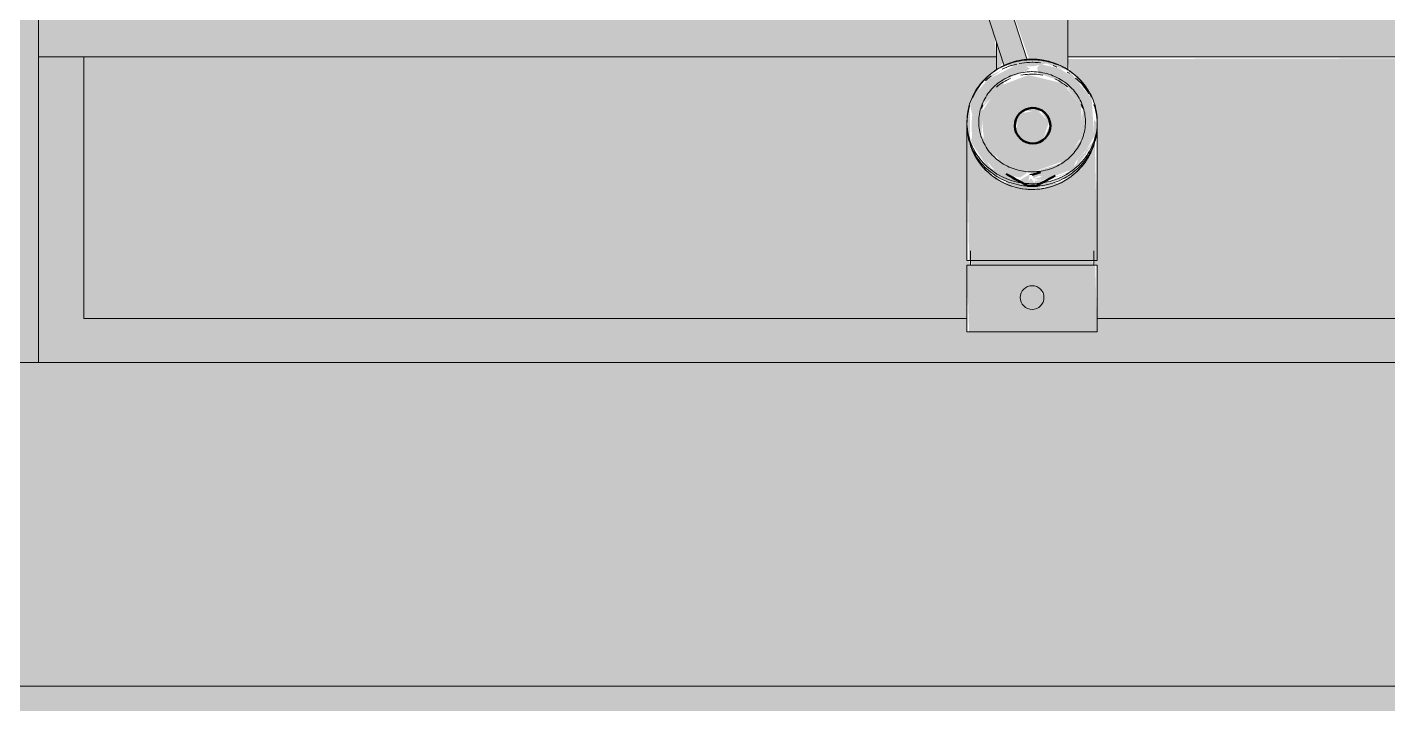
# Model space of a CAD drawing. Header units: inches. Extents: x -4218 to -1814, y 9706 to 12426.
# Drawn here: x -2988.51 to -2965.92, y 11516.82 to 11528.06 of the extents above; entities that cross this region are included whole.
import ezdxf

# ---------------------------------------------------------------- set-up
doc = ezdxf.new("R2010")
doc.units = ezdxf.units.IN
doc.header["$MEASUREMENT"] = 0
for name, color, linetype, lineweight in [('0-1', 7, 'Continuous', 5), ('0-2', 50, 'Continuous', 13), ('A-AREA-PATT-2', 51, 'Continuous', 9), ('A-GENM-1', 11, 'Continuous', 9), ('A-GENM-2', 250, 'Continuous', 9), ('A-GENM-3', 10, 'Continuous', 50), ('A-WALL-1', 8, 'Continuous', 5), ('A-WALL-4', 50, 'Continuous', 13), ('P-SANR-FIXT-2', 250, 'Continuous', 9), ('P-SANR-FIXT-3', 55, 'Continuous', 9), ('Q-CASE-1', 9, 'Continuous', 9), ('Q-CASE-3', 250, 'Continuous', 9)]:
    doc.layers.add(name, color=color, linetype=linetype, lineweight=lineweight)

# ---------------------------------------------------------------- blocks, each defined once
blk = doc.blocks.new('Vanity Cabinet-Double Door - 33_-V179-FLOOR PLAN - 3RD FLOOR')
at = {"layer": 'Q-CASE-1'}
for points in [[(-15.746, 0.016), (-15.012, 0.75), (-15.012, 5.092), (-15.762, 5.092), (-15.762, 0.016)], [(14.869, 0.016), (17.222, 0.016), (16.488, 0.75), (1.82, 0.75), (1.783, 0.529), (-0.345, 0.529), (-0.345, 0.75), (-15.012, 0.75), (-15.746, 0.016), (6.427, 0.016)]]:
    blk.add_hatch(color=256, dxfattribs=at).paths.add_polyline_path(points, flags=0)
h = blk.add_hatch(color=256, dxfattribs=at)
h.paths.add_polyline_path([(15.238, 0.75), (16.488, 0.75), (16.488, 5.092), (1.328, 5.057), (1.364, 4.853), (1.421, 4.803), (1.603, 4.609), (1.767, 4.332), (1.793, 4.18), (1.82, 3.783), (1.783, 1.71), (1.761, 1.71), (1.783, 1.632), (1.82, 1.632), (1.82, 0.75), (14.869, 0.75)], flags=0)
h.paths.add_polyline_path([(-13.762, 0.75), (-0.345, 0.75), (-0.308, 1.632), (-0.286, 1.632), (-0.316, 1.71), (-0.345, 1.71), (-0.308, 4.254), (-0.109, 4.634), (0.101, 4.85), (0.147, 4.906), (0.147, 5.092), (-15.012, 5.092), (-15.012, 0.75)], flags=0)
at = {"layer": 'Q-CASE-3'}
for p, q in [((-15.762, 5.092), (-15.762, 0.016)), ((-15.762, 5.092), (-15.762, 0.016)), ((-15.012, 5.092), (-15.012, 0.75)), ((-15.012, 0.75), (-0.345, 0.75)), ((1.82, 0.75), (16.488, 0.75))]:
    blk.add_line(p, q, dxfattribs=at)
blk = doc.blocks.new('kitchen_faucet_14143 - kitchen_faucet_14143-V181-FLOOR PLAN - 3RD FLOOR')
at = {"layer": 'A-GENM-1'}
h = blk.add_hatch(color=256, dxfattribs=at)
h.paths.add_polyline_path([(0.796, 0), (0.605, 0.544), (0.186, 0.842), (-0.3, 0.811), (-0.682, 0.506), (-0.818, -0.063), (-0.629, -0.558), (-0.194, -0.842), (0.274, -0.799), (0.645, -0.506), (0.781, -0.049)], flags=0)
h.paths.add_polyline_path([(0.837, 0), (0.796, 0), (0.829, -0.04)], flags=0)
h.paths.add_polyline_path([(0.886, 0), (0.858, 0.008), (0.885, -0.001)], flags=0)
h.paths.add_polyline_path([(1.083, 0), (0.987, 0.423), (0.963, 0.368), (0.984, 0.057), (0.896, -0.023), (1.009, -0.091), (0.984, -0.131), (1.003, -0.212), (0.942, -0.432), (0.986, -0.425), (1.046, -0.28)], flags=0)
h.paths.add_polyline_path([(0.851, 0.655), (0.638, 0.864), (0.408, 0.993), (0.536, 0.894), (0.818, 0.678)], flags=0)
h.paths.add_polyline_path([(0.851, -0.655), (0.496, -0.956), (0.644, -0.859), (0.83, -0.682)], flags=0)
h.paths.add_polyline_path([(0.322, -1.029), (-0.116, -1.03), (-0.28, -1.046), (0, -1.083), (0.319, -1.03)], flags=0)
h.paths.add_polyline_path([(0.319, 1.03), (0.28, 1.046), (0, 1.083), (-0.079, 1.03), (0.3, 1.03)], flags=0)
h.paths.add_polyline_path([(0.292, -0.117), (0.036, -0.28), (-0.222, -0.115), (-0.216, 0.152), (0.015, 0.294), (0.266, 0.177), (0.29, -0.094)], flags=0)
h.paths.add_polyline_path([(-0.431, -0.984), (-0.725, -0.754), (-0.481, -0.963), (-0.461, -0.971)], flags=0)
h.paths.add_polyline_path([(-0.447, 0.977), (-0.653, 0.852), (-0.456, 0.971)], flags=0)
h.paths.add_polyline_path([(-0.884, 0.611), (-0.997, 0.398), (-1.066, 0.127), (-1.064, -0.145), (-0.991, -0.413), (-0.963, -0.368), (-0.96, -0.094), (-0.965, 0.032), (-1.009, 0.234), (-0.9, 0.563)], flags=0)
h = blk.add_hatch(color=256, dxfattribs=at)
h.paths.add_polyline_path([(0.926, 0.184), (0.752, 0.663), (0.605, 0.736), (0.421, 0.907), (0.198, 1.03), (-0.426, 0.989), (-0.655, 0.802), (-0.812, 0.681), (-0.848, 0.637), (-0.828, 0.604), (-0.925, 0.465), (-1.001, 0.132), (-0.937, 0.084), (-0.894, 0.094), (-0.85, 0.094), (-0.695, 0.539), (-0.256, 0.842), (0.274, 0.799), (0.653, 0.465), (0.801, 0.002), (0.871, 0.162), (0.911, 0.029)], flags=0)
h.paths.add_polyline_path([(0.036, 0.985), (0.036, 0.985), (-0.041, 0.994)], flags=0)
h = blk.add_hatch(color=256, dxfattribs=at)
h.paths.add_polyline_path([(0.947, 0.19), (0.785, 0.687), (0.501, 0.883), (0.278, 1.042), (0.299, 1.003), (0.453, 0.887), (0.578, 0.764), (0.653, 0.739), (0.798, 0.599), (0.938, 0.204)], flags=0)
h.paths.add_polyline_path([(-0.259, 0.842), (-0.326, 0.823), (-0.73, 0.484), (-0.678, 0.521), (-0.271, 0.833)], flags=0)
h.paths.add_polyline_path([(-0.894, 0.094), (-0.935, 0.094), (-0.894, 0.094)], flags=0)
for points in [[(2.264, 1.046), (2.261, 1.083), (0.289, 1.042), (0.66, 0.847), (0.878, 0.63), (0.998, 0.395), (1.065, 0.132), (1.063, -0.149), (0.985, -0.428), (0.851, -0.655), (0.638, -0.864), (0.404, -0.994), (0.28, -1.046), (0, -1.083), (2.264, -1.046), (2.264, 0.938)], [(0.536, 0.862), (0.466, 0.938), (0.531, 0.866)], [(2.342, 1.024), (2.264, 0.989), (2.264, -1.024), (2.342, -0.989), (2.342, 0.989)], [(3.069, -0.051), (3.018, 0.139), (2.922, 0.189), (2.739, 0.139), (2.688, -0.051), (2.827, -0.19), (2.977, -0.17), (3.049, -0.098)], [(-0.97, -0.462), (-1.068, -0.112), (-1.111, -0.094), (-6.351, -1.824), (-6.257, -2.026), (-6.24, -2.174), (-1.02, -0.478)], [(0.884, -0.198), (0.803, -0.075), (0.761, -0.115), (0.554, -0.641), (0.531, -0.602), (0.181, -0.842), (-0.333, -0.817), (-0.738, -0.459), (-0.888, -0.094), (-0.925, -0.033), (-0.96, -0.094), (-0.983, -0.267), (-0.745, -0.732), (-0.504, -0.938), (-0.319, -1.03), (-0.157, -0.994), (0, -1.005), (0.309, -0.995), (0.521, -0.829), (0.547, -0.821), (0.805, -0.577), (0.883, -0.212)]]:
    blk.add_hatch(color=256, dxfattribs=at).paths.add_polyline_path(points, flags=0)
h = blk.add_hatch(color=256, dxfattribs=at)
h.paths.add_polyline_path([(3.445, 0.28), (3.445, 1.083), (2.342, 1.046), (2.342, -1.083), (3.445, -1.046), (3.445, 0)], flags=0)
h.paths.add_polyline_path([(3.069, -0.051), (2.977, -0.17), (2.801, -0.164), (2.688, -0.051), (2.78, 0.17), (2.963, 0.17), (3.026, 0.106), (3.055, 0)], flags=0)
h = blk.add_hatch(color=256, dxfattribs=at)
h.paths.add_polyline_path([(0.984, 0.221), (0.888, 0.6), (0.818, 0.678), (0.816, 0.626), (0.983, 0.217)], flags=0)
h.paths.add_polyline_path([(-0.76, 0.721), (-0.884, 0.611), (-0.848, 0.586), (-0.857, 0.637), (-0.848, 0.653), (-0.765, 0.717)], flags=0)
h = blk.add_hatch(color=256, dxfattribs=at)
h.paths.add_polyline_path([(-0.9, 0.591), (-3.998, 0.568), (-4.044, 0.591), (-6.299, 0.57), (-6.299, -0.591), (-4.172, -0.551), (-4.113, -0.57), (-3.868, -0.591), (-2.578, -0.57), (-1.076, -0.048), (-1.061, 0.162), (-0.983, 0.432), (-0.901, 0.589)], flags=0)
h.paths.add_polyline_path([(-0.9, -0.591), (-1.02, -0.478), (-1.366, -0.591), (-0.908, -0.591)], flags=0)
h.paths.add_polyline_path([(-3.88, -0.577), (-4.043, -0.57), (-3.975, -0.571)], flags=0)
h = blk.add_hatch(color=256, dxfattribs=at)
h.paths.add_polyline_path([(0.292, -0.117), (0.265, 0.177), (-0.033, 0.28), (-0.24, 0.086), (-0.178, -0.181), (0.073, -0.271), (0.27, -0.132)], flags=0)
h.paths.add_polyline_path([(-6.524, -2.152), (-6.672, -1.897), (-6.988, -1.933), (-7.111, -2.159), (-6.967, -2.408), (-6.653, -2.375), (-6.528, -2.159)], flags=0)
h = blk.add_hatch(color=256, dxfattribs=at)
h.paths.add_polyline_path([(0.837, 0), (0.902, 0.025), (0.838, 0.144), (0.825, 0.061)], flags=0)
h.paths.add_polyline_path([(1.021, -0.071), (0.829, -0.04), (0.933, -0.212), (0.994, -0.115)], flags=0)
h.paths.add_polyline_path([(1.021, 0.071), (0.926, 0.184), (0.938, 0.039)], flags=0)
h = blk.add_hatch(color=256, dxfattribs=at)
h.paths.add_polyline_path([(1.009, -0.198), (0.984, -0.131), (0.924, -0.284), (0.787, -0.686), (0.615, -0.821), (0.725, -0.746), (0.888, -0.6), (1.003, -0.212)], flags=0)
h.paths.add_polyline_path([(0.661, -0.752), (0.521, -0.866), (0.65, -0.764)], flags=0)
h.paths.add_polyline_path([(-0.745, -0.732), (-0.908, -0.483), (-0.814, -0.682), (-0.754, -0.725)], flags=0)
h = blk.add_hatch(color=256, dxfattribs=at)
h.paths.add_polyline_path([(0.947, -0.19), (0.869, -0.368), (0.728, -0.682), (0.216, -1.025), (0.319, -0.997), (0.422, -0.934), (0.795, -0.682), (0.943, -0.206)], flags=0)
h.paths.add_polyline_path([(-0.259, -0.842), (-0.699, -0.451), (-0.644, -0.578), (-0.274, -0.842)], flags=0)
at = {"layer": 'A-GENM-2'}
for p, q in [((2.264, 1.083), (0, 1.083)), ((2.342, 1.024), (2.101, 1.024)), ((2.264, 1.083), (2.264, -1.083)), ((3.445, 1.083), (2.342, 1.083)), ((2.342, -1.083), (2.342, 1.083)), ((3.445, 1.083), (3.445, -1.083)), ((-0.9, 0.591), (-6.299, 0.591)), ((-0.844, 0.619), (-0.867, 0.583)), ((-1.072, -0.081), (-6.367, -1.801)), ((0.832, 0), (0.832, -0.036)), ((-6.243, -2.175), (-0.97, -0.462)), ((-1.366, -0.591), (-0.9, -0.591)), ((0, -1.083), (2.264, -1.083)), ((2.101, -1.024), (2.342, -1.024)), ((2.342, -1.083), (3.445, -1.083))]:
    blk.add_line(p, q, dxfattribs=at)
at = {"layer": 'A-GENM-2', "flags": 128}
for points in [[(-0.451, 0.984), (-0.49, 0.966), (-0.528, 0.945), (-0.565, 0.923), (-0.602, 0.9), (-0.637, 0.875), (-0.672, 0.849), (-0.705, 0.822), (-0.737, 0.793), (-0.768, 0.763), (-0.798, 0.731), (-0.827, 0.699), (-0.854, 0.665), (-0.88, 0.63), (-0.905, 0.595), (-0.928, 0.558), (-0.949, 0.521), (-0.969, 0.482), (-0.988, 0.443), (-1.005, 0.403), (-1.02, 0.363), (-1.034, 0.322), (-1.046, 0.28), (-1.056, 0.238), (-1.065, 0.196), (-1.072, 0.153), (-1.077, 0.11), (-1.081, 0.067), (-1.082, 0.023), (-1.083, 0)], [(-0.041, 1.083), (-0.083, 1.082), (-0.124, 1.079), (-0.165, 1.075), (-0.206, 1.069), (-0.247, 1.061), (-0.287, 1.051), (-0.327, 1.04), (-0.367, 1.027), (-0.406, 1.013), (-0.444, 0.996), (-0.482, 0.979), (-0.519, 0.959), (-0.555, 0.938), (-0.59, 0.916), (-0.625, 0.892), (-0.658, 0.867), (-0.691, 0.84), (-0.722, 0.812), (-0.752, 0.783), (-0.781, 0.752), (-0.809, 0.721), (-0.836, 0.688), (-0.862, 0.654), (-0.886, 0.619), (-0.909, 0.583), (-0.93, 0.546), (-0.95, 0.508), (-0.969, 0.47), (-0.986, 0.431), (-1.001, 0.391), (-1.015, 0.35), (-1.028, 0.309), (-1.039, 0.267), (-1.048, 0.225), (-1.056, 0.183), (-1.062, 0.141), (-1.066, 0.098), (-1.069, 0.055), (-1.07, 0.012), (-1.07, 0)], [(-0.451, 0.984), (-0.49, 0.966), (-0.528, 0.945), (-0.565, 0.923), (-0.602, 0.9), (-0.637, 0.875), (-0.672, 0.849), (-0.705, 0.822), (-0.737, 0.793), (-0.768, 0.763), (-0.798, 0.731), (-0.827, 0.699), (-0.854, 0.665)], [(-0.451, 0.984), (-0.49, 0.966), (-0.528, 0.945), (-0.565, 0.923), (-0.602, 0.9), (-0.637, 0.875), (-0.672, 0.849), (-0.705, 0.822), (-0.737, 0.793), (-0.768, 0.763), (-0.798, 0.731), (-0.827, 0.699), (-0.854, 0.665)], [(-0.451, 0.984), (-0.49, 0.966), (-0.528, 0.945), (-0.565, 0.923), (-0.602, 0.9), (-0.637, 0.875), (-0.672, 0.849), (-0.705, 0.822), (-0.737, 0.793), (-0.768, 0.763), (-0.798, 0.731), (-0.827, 0.699), (-0.854, 0.665)], [(-0.451, 0.984), (-0.49, 0.966), (-0.528, 0.945), (-0.565, 0.923), (-0.602, 0.9), (-0.637, 0.875), (-0.672, 0.849), (-0.705, 0.822), (-0.737, 0.793), (-0.768, 0.763), (-0.798, 0.731), (-0.827, 0.699), (-0.854, 0.665)], [(-0.451, 0.984), (-0.49, 0.966), (-0.528, 0.945), (-0.565, 0.923), (-0.602, 0.9), (-0.637, 0.875), (-0.672, 0.849), (-0.705, 0.822), (-0.737, 0.793), (-0.768, 0.763), (-0.798, 0.731), (-0.827, 0.699), (-0.854, 0.665)], [(-0.509, 0.941), (-0.513, 0.938), (-0.549, 0.916), (-0.583, 0.892), (-0.617, 0.867), (-0.649, 0.84), (-0.681, 0.812), (-0.711, 0.783), (-0.74, 0.752), (-0.768, 0.721)], [(0.269, 1.049), (0.227, 1.059), (0.184, 1.067), (0.141, 1.073), (0.098, 1.078), (0.055, 1.081), (0.012, 1.083), (-0.032, 1.082), (-0.075, 1.08), (-0.118, 1.076), (-0.161, 1.071), (-0.204, 1.063), (-0.246, 1.054), (-0.288, 1.044), (-0.329, 1.031)], [(0.269, 1.049), (0.227, 1.059), (0.184, 1.067), (0.141, 1.073), (0.098, 1.078), (0.055, 1.081), (0.012, 1.083), (-0.032, 1.082), (-0.075, 1.08), (-0.118, 1.076), (-0.161, 1.071), (-0.204, 1.063), (-0.246, 1.054), (-0.288, 1.044), (-0.329, 1.031)], [(0.269, 1.049), (0.227, 1.059), (0.184, 1.067), (0.141, 1.073), (0.098, 1.078), (0.055, 1.081), (0.012, 1.083), (-0.032, 1.082), (-0.075, 1.08), (-0.118, 1.076), (-0.161, 1.071), (-0.204, 1.063), (-0.246, 1.054), (-0.288, 1.044), (-0.329, 1.031)], [(0.269, 1.049), (0.227, 1.059), (0.184, 1.067), (0.141, 1.073), (0.098, 1.078), (0.055, 1.081), (0.012, 1.083), (-0.032, 1.082), (-0.075, 1.08), (-0.118, 1.076), (-0.161, 1.071), (-0.204, 1.063), (-0.246, 1.054), (-0.288, 1.044), (-0.329, 1.031)], [(0.269, 1.049), (0.227, 1.059), (0.184, 1.067), (0.141, 1.073), (0.098, 1.078), (0.055, 1.081), (0.012, 1.083), (-0.032, 1.082), (-0.075, 1.08), (-0.118, 1.076), (-0.161, 1.071), (-0.204, 1.063), (-0.246, 1.054), (-0.288, 1.044), (-0.329, 1.031)], [(0.269, 1.049), (0.227, 1.059), (0.184, 1.067), (0.141, 1.073), (0.098, 1.078), (0.055, 1.081), (0.012, 1.083), (-0.032, 1.082), (-0.075, 1.08), (-0.118, 1.076), (-0.161, 1.071), (-0.204, 1.063), (-0.246, 1.054), (-0.288, 1.044), (-0.329, 1.031)], [(0, 1.083), (-0.041, 1.082), (-0.083, 1.079), (-0.124, 1.075), (-0.165, 1.069), (-0.206, 1.061), (-0.246, 1.051), (-0.286, 1.04), (-0.325, 1.027)], [(0.988, 0), (0.987, 0.043), (0.984, 0.086), (0.98, 0.129), (0.975, 0.172), (0.967, 0.214), (0.958, 0.256), (0.948, 0.298), (0.936, 0.339), (0.922, 0.38), (0.907, 0.42), (0.891, 0.459), (0.872, 0.498), (0.853, 0.536), (0.832, 0.573), (0.809, 0.609), (0.786, 0.644), (0.76, 0.679), (0.734, 0.712), (0.706, 0.744), (0.678, 0.775), (0.647, 0.804), (0.616, 0.833), (0.584, 0.86), (0.551, 0.885), (0.517, 0.91), (0.482, 0.932), (0.446, 0.954), (0.409, 0.974), (0.371, 0.992), (0.333, 1.008), (0.294, 1.023), (0.255, 1.037), (0.215, 1.048), (0.175, 1.058), (0.134, 1.067), (0.094, 1.073), (0.052, 1.078), (0.011, 1.081), (-0.03, 1.083), (-0.041, 1.083)], [(1.029, 0), (1.028, 0.043), (1.026, 0.086), (1.022, 0.129), (1.016, 0.172), (1.009, 0.214), (1, 0.256), (0.989, 0.298), (0.977, 0.339), (0.964, 0.38), (0.949, 0.42), (0.932, 0.459), (0.914, 0.498), (0.894, 0.536), (0.873, 0.573), (0.851, 0.609), (0.827, 0.644), (0.802, 0.679), (0.775, 0.712), (0.748, 0.744), (0.719, 0.775), (0.689, 0.804), (0.658, 0.833), (0.626, 0.86), (0.592, 0.885), (0.558, 0.91), (0.523, 0.932), (0.487, 0.954), (0.45, 0.974), (0.413, 0.992), (0.375, 1.008), (0.336, 1.023), (0.297, 1.037), (0.257, 1.048), (0.216, 1.058), (0.176, 1.067), (0.135, 1.073), (0.094, 1.078), (0.053, 1.081), (0.011, 1.083), (0, 1.083)], [(1.083, 0), (1.082, 0.043), (1.079, 0.087), (1.075, 0.13), (1.069, 0.172), (1.061, 0.215), (1.052, 0.257), (1.041, 0.299), (1.028, 0.341), (1.013, 0.381), (0.997, 0.422), (0.98, 0.461), (0.96, 0.5), (0.94, 0.538), (0.917, 0.575), (0.894, 0.611), (0.868, 0.647), (0.842, 0.681), (0.814, 0.714), (0.785, 0.746), (0.754, 0.777), (0.723, 0.806), (0.69, 0.834), (0.656, 0.861), (0.621, 0.887), (0.585, 0.911), (0.548, 0.934), (0.51, 0.955), (0.472, 0.975), (0.432, 0.993), (0.392, 1.009), (0.352, 1.024), (0.31, 1.037)], [(0.868, 0.647), (0.842, 0.681), (0.814, 0.714), (0.785, 0.746), (0.754, 0.777), (0.723, 0.806), (0.69, 0.834), (0.656, 0.861), (0.621, 0.887), (0.585, 0.911), (0.548, 0.934), (0.51, 0.955), (0.472, 0.975), (0.432, 0.993), (0.392, 1.009)], [(0.868, 0.647), (0.842, 0.681), (0.814, 0.714), (0.785, 0.746), (0.754, 0.777), (0.723, 0.806), (0.69, 0.834), (0.656, 0.861), (0.621, 0.887), (0.585, 0.911), (0.548, 0.934), (0.51, 0.955), (0.472, 0.975), (0.432, 0.993), (0.392, 1.009)], [(0.868, 0.647), (0.842, 0.681), (0.814, 0.714), (0.785, 0.746), (0.754, 0.777), (0.723, 0.806), (0.69, 0.834), (0.656, 0.861), (0.621, 0.887), (0.585, 0.911), (0.548, 0.934), (0.51, 0.955), (0.472, 0.975), (0.432, 0.993), (0.392, 1.009)], [(0.868, 0.647), (0.842, 0.681), (0.814, 0.714), (0.785, 0.746), (0.754, 0.777), (0.723, 0.806), (0.69, 0.834), (0.656, 0.861), (0.621, 0.887), (0.585, 0.911), (0.548, 0.934), (0.51, 0.955), (0.472, 0.975), (0.432, 0.993), (0.392, 1.009)], [(0.868, 0.647), (0.842, 0.681), (0.814, 0.714), (0.785, 0.746), (0.754, 0.777), (0.723, 0.806), (0.69, 0.834), (0.656, 0.861), (0.621, 0.887), (0.585, 0.911), (0.548, 0.934), (0.51, 0.955), (0.472, 0.975), (0.432, 0.993), (0.392, 1.009)], [(-0.874, 0), (-0.873, 0.036), (-0.871, 0.071), (-0.868, 0.107), (-0.863, 0.142), (-0.857, 0.177), (-0.849, 0.212), (-0.841, 0.246), (-0.831, 0.28), (-0.82, 0.314), (-0.807, 0.347), (-0.793, 0.379), (-0.779, 0.411), (-0.762, 0.442), (-0.745, 0.473), (-0.727, 0.502), (-0.707, 0.531), (-0.687, 0.559), (-0.665, 0.586), (-0.643, 0.612), (-0.619, 0.637), (-0.595, 0.661), (-0.57, 0.685), (-0.543, 0.706), (-0.517, 0.727), (-0.489, 0.747), (-0.461, 0.765), (-0.432, 0.782), (-0.402, 0.798), (-0.372, 0.813), (-0.341, 0.826), (-0.31, 0.838), (-0.279, 0.849), (-0.247, 0.858), (-0.214, 0.866), (-0.182, 0.873), (-0.149, 0.878), (-0.116, 0.882), (-0.083, 0.885), (-0.05, 0.886), (-0.041, 0.886)], [(-0.33, 0.813), (-0.3, 0.826), (-0.269, 0.838)], [(-0.041, 0.886), (-0.008, 0.885), (0.025, 0.883), (0.058, 0.88), (0.09, 0.875), (0.123, 0.868), (0.155, 0.861), (0.187, 0.852), (0.219, 0.841), (0.25, 0.83), (0.281, 0.817), (0.311, 0.802), (0.341, 0.787), (0.37, 0.77), (0.399, 0.752), (0.426, 0.733), (0.453, 0.712), (0.48, 0.691), (0.505, 0.668), (0.53, 0.644), (0.554, 0.619), (0.577, 0.593), (0.598, 0.567), (0.619, 0.539), (0.639, 0.51), (0.658, 0.481), (0.675, 0.45), (0.692, 0.42), (0.707, 0.388), (0.721, 0.356), (0.734, 0.323), (0.745, 0.289), (0.755, 0.255), (0.764, 0.221), (0.772, 0.186), (0.779, 0.151), (0.784, 0.116), (0.787, 0.081), (0.79, 0.045), (0.791, 0.01), (0.791, 0)], [(-0.88, 0.63), (-0.905, 0.595), (-0.928, 0.558), (-0.949, 0.521), (-0.969, 0.482), (-0.988, 0.443), (-1.005, 0.403), (-1.02, 0.363), (-1.034, 0.322), (-1.046, 0.28), (-1.056, 0.238), (-1.065, 0.196), (-1.072, 0.153), (-1.077, 0.11), (-1.081, 0.067), (-1.082, 0.023), (-1.083, 0)], [(-0.88, 0.63), (-0.905, 0.595), (-0.928, 0.558), (-0.949, 0.521), (-0.969, 0.482), (-0.988, 0.443), (-1.005, 0.403), (-1.02, 0.363), (-1.034, 0.322), (-1.046, 0.28), (-1.056, 0.238), (-1.065, 0.196), (-1.072, 0.153), (-1.077, 0.11), (-1.081, 0.067), (-1.082, 0.023), (-1.083, 0)], [(-0.88, 0.63), (-0.905, 0.595), (-0.928, 0.558), (-0.949, 0.521), (-0.969, 0.482), (-0.988, 0.443), (-1.005, 0.403), (-1.02, 0.363), (-1.034, 0.322), (-1.046, 0.28), (-1.056, 0.238), (-1.065, 0.196), (-1.072, 0.153), (-1.077, 0.11), (-1.081, 0.067), (-1.082, 0.023), (-1.083, 0)], [(-0.88, 0.63), (-0.905, 0.595), (-0.928, 0.558), (-0.949, 0.521), (-0.969, 0.482), (-0.988, 0.443), (-1.005, 0.403), (-1.02, 0.363), (-1.034, 0.322), (-1.046, 0.28), (-1.056, 0.238), (-1.065, 0.196), (-1.072, 0.153), (-1.077, 0.11), (-1.081, 0.067), (-1.082, 0.023), (-1.083, 0)], [(-0.88, 0.63), (-0.905, 0.595), (-0.928, 0.558), (-0.949, 0.521), (-0.969, 0.482), (-0.988, 0.443), (-1.005, 0.403), (-1.02, 0.363), (-1.034, 0.322), (-1.046, 0.28), (-1.056, 0.238), (-1.065, 0.196), (-1.072, 0.153), (-1.077, 0.11), (-1.081, 0.067), (-1.082, 0.023), (-1.083, 0)], [(-0.752, 0.379), (-0.737, 0.411), (-0.721, 0.442), (-0.704, 0.473), (-0.685, 0.502), (-0.666, 0.531), (-0.645, 0.559), (-0.624, 0.586)], [(1.083, 0), (1.082, 0.043), (1.079, 0.087), (1.075, 0.13), (1.069, 0.172), (1.061, 0.215), (1.052, 0.257), (1.041, 0.299), (1.028, 0.341), (1.013, 0.381), (0.997, 0.422), (0.98, 0.461), (0.96, 0.5), (0.94, 0.538), (0.917, 0.575), (0.894, 0.611)], [(1.083, 0), (1.082, 0.043), (1.079, 0.087), (1.075, 0.13), (1.069, 0.172), (1.061, 0.215), (1.052, 0.257), (1.041, 0.299), (1.028, 0.341), (1.013, 0.381), (0.997, 0.422), (0.98, 0.461), (0.96, 0.5), (0.94, 0.538), (0.917, 0.575), (0.894, 0.611)], [(1.083, 0), (1.082, 0.043), (1.079, 0.087), (1.075, 0.13), (1.069, 0.172), (1.061, 0.215), (1.052, 0.257), (1.041, 0.299), (1.028, 0.341), (1.013, 0.381), (0.997, 0.422), (0.98, 0.461), (0.96, 0.5), (0.94, 0.538), (0.917, 0.575), (0.894, 0.611)], [(1.083, 0), (1.082, 0.043), (1.079, 0.087), (1.075, 0.13), (1.069, 0.172), (1.061, 0.215), (1.052, 0.257), (1.041, 0.299), (1.028, 0.341), (1.013, 0.381), (0.997, 0.422), (0.98, 0.461), (0.96, 0.5), (0.94, 0.538), (0.917, 0.575), (0.894, 0.611)], [(1.083, 0), (1.082, 0.043), (1.079, 0.087), (1.075, 0.13), (1.069, 0.172), (1.061, 0.215), (1.052, 0.257), (1.041, 0.299), (1.028, 0.341), (1.013, 0.381), (0.997, 0.422), (0.98, 0.461), (0.96, 0.5), (0.94, 0.538), (0.917, 0.575), (0.894, 0.611)], [(-0.951, 0.413), (-0.96, 0.391), (-0.974, 0.35)], [(-1.02, 0.141), (-1.025, 0.098), (-1.028, 0.055), (-1.029, 0.012), (-1.029, 0)], [(-0.832, 0), (-0.832, 0.036), (-0.83, 0.071), (-0.826, 0.107), (-0.821, 0.142), (-0.815, 0.177)], [(0.829, 0.081), (0.831, 0.045), (0.832, 0.01), (0.832, 0)], [(-1.083, 0), (-1.082, -0.043), (-1.079, -0.087), (-1.075, -0.13), (-1.069, -0.172), (-1.061, -0.215), (-1.052, -0.257), (-1.041, -0.299), (-1.028, -0.341), (-1.013, -0.381), (-0.997, -0.422), (-0.98, -0.461), (-0.96, -0.5), (-0.94, -0.538), (-0.917, -0.575), (-0.894, -0.611), (-0.872, -0.642)], [(-1.083, 0), (-1.082, -0.043), (-1.079, -0.087), (-1.075, -0.13), (-1.069, -0.172), (-1.061, -0.215), (-1.052, -0.257), (-1.041, -0.299), (-1.028, -0.341), (-1.013, -0.381), (-0.997, -0.422), (-0.98, -0.461), (-0.96, -0.5), (-0.94, -0.538), (-0.917, -0.575), (-0.894, -0.611)], [(-1.083, 0), (-1.082, -0.043), (-1.079, -0.087), (-1.075, -0.13), (-1.069, -0.172), (-1.061, -0.215), (-1.052, -0.257), (-1.041, -0.299), (-1.028, -0.341), (-1.013, -0.381), (-0.997, -0.422), (-0.98, -0.461), (-0.96, -0.5), (-0.94, -0.538), (-0.917, -0.575), (-0.894, -0.611)], [(-1.083, 0), (-1.082, -0.043), (-1.079, -0.087), (-1.075, -0.13), (-1.069, -0.172), (-1.061, -0.215), (-1.052, -0.257), (-1.041, -0.299), (-1.028, -0.341), (-1.013, -0.381), (-0.997, -0.422), (-0.98, -0.461), (-0.96, -0.5), (-0.94, -0.538), (-0.917, -0.575), (-0.894, -0.611)], [(-1.083, 0), (-1.082, -0.043), (-1.079, -0.087), (-1.075, -0.13), (-1.069, -0.172), (-1.061, -0.215), (-1.052, -0.257), (-1.041, -0.299), (-1.028, -0.341), (-1.013, -0.381), (-0.997, -0.422), (-0.98, -0.461), (-0.96, -0.5), (-0.94, -0.538), (-0.917, -0.575), (-0.894, -0.611)], [(-1.083, 0), (-1.082, -0.043), (-1.079, -0.087), (-1.075, -0.13), (-1.069, -0.172), (-1.061, -0.215), (-1.052, -0.257), (-1.041, -0.299), (-1.028, -0.341), (-1.013, -0.381), (-0.997, -0.422), (-0.98, -0.461), (-0.96, -0.5), (-0.94, -0.538), (-0.917, -0.575), (-0.894, -0.611)], [(-1.07, 0), (-1.07, -0.043), (-1.067, -0.086), (-1.063, -0.129), (-1.057, -0.172), (-1.05, -0.214), (-1.041, -0.256), (-1.031, -0.298), (-1.019, -0.339), (-1.005, -0.38), (-0.99, -0.42), (-0.973, -0.459), (-0.955, -0.498), (-0.936, -0.536), (-0.915, -0.573), (-0.892, -0.609), (-0.868, -0.644), (-0.843, -0.679), (-0.817, -0.712), (-0.789, -0.744), (-0.76, -0.775), (-0.73, -0.804), (-0.699, -0.833), (-0.667, -0.86), (-0.634, -0.885), (-0.599, -0.91), (-0.564, -0.932), (-0.528, -0.954), (-0.492, -0.974), (-0.454, -0.992), (-0.416, -1.008), (-0.377, -1.023), (-0.338, -1.037), (-0.298, -1.048), (-0.258, -1.058), (-0.217, -1.067), (-0.176, -1.073), (-0.135, -1.078), (-0.094, -1.081), (-0.053, -1.083), (-0.041, -1.083)], [(-1.029, 0), (-1.028, -0.043), (-1.026, -0.086), (-1.022, -0.129), (-1.016, -0.172), (-1.009, -0.214)], [(-0.041, -0.886), (-0.074, -0.885), (-0.107, -0.883), (-0.14, -0.88), (-0.173, -0.875), (-0.206, -0.868), (-0.238, -0.861), (-0.27, -0.852), (-0.302, -0.841), (-0.333, -0.83), (-0.364, -0.817), (-0.394, -0.802), (-0.424, -0.787), (-0.453, -0.77), (-0.481, -0.752), (-0.509, -0.733), (-0.536, -0.712), (-0.563, -0.691), (-0.588, -0.668), (-0.613, -0.644), (-0.636, -0.619), (-0.659, -0.593), (-0.681, -0.567), (-0.702, -0.539), (-0.722, -0.51), (-0.74, -0.481), (-0.758, -0.45), (-0.774, -0.42), (-0.79, -0.388), (-0.804, -0.356), (-0.816, -0.323), (-0.828, -0.289), (-0.838, -0.255), (-0.847, -0.221), (-0.855, -0.186), (-0.861, -0.151), (-0.866, -0.116), (-0.87, -0.081), (-0.872, -0.045), (-0.874, -0.01), (-0.874, 0)], [(-0.814, -0.186), (-0.82, -0.151), (-0.825, -0.116), (-0.829, -0.081), (-0.831, -0.045), (-0.832, -0.01), (-0.832, 0)], [(-0.041, -1.083), (0, -1.082), (0.041, -1.079), (0.082, -1.075), (0.123, -1.069), (0.164, -1.061), (0.204, -1.051), (0.244, -1.04), (0.284, -1.027), (0.323, -1.013), (0.361, -0.996), (0.399, -0.979), (0.436, -0.959), (0.472, -0.938), (0.507, -0.916), (0.542, -0.892), (0.575, -0.867), (0.608, -0.84), (0.639, -0.812), (0.67, -0.783), (0.699, -0.752), (0.727, -0.721), (0.753, -0.688), (0.779, -0.654), (0.803, -0.619), (0.826, -0.583), (0.847, -0.546), (0.867, -0.508), (0.886, -0.47), (0.903, -0.431), (0.918, -0.391), (0.932, -0.35), (0.945, -0.309), (0.956, -0.267), (0.965, -0.225), (0.973, -0.183), (0.979, -0.141), (0.983, -0.098), (0.986, -0.055), (0.988, -0.012), (0.988, 0)], [(0.791, 0), (0.79, -0.036), (0.788, -0.071), (0.785, -0.107), (0.78, -0.142), (0.774, -0.177), (0.767, -0.212), (0.758, -0.246), (0.748, -0.28), (0.737, -0.314), (0.724, -0.347), (0.711, -0.379), (0.696, -0.411), (0.68, -0.442), (0.662, -0.473), (0.644, -0.502), (0.625, -0.531), (0.604, -0.559), (0.583, -0.586), (0.56, -0.612), (0.536, -0.637), (0.512, -0.661), (0.487, -0.685), (0.461, -0.706), (0.434, -0.727), (0.406, -0.747), (0.378, -0.765), (0.349, -0.782), (0.319, -0.798), (0.289, -0.813), (0.258, -0.826), (0.227, -0.838), (0.196, -0.849), (0.164, -0.858), (0.132, -0.866), (0.099, -0.873), (0.066, -0.878), (0.034, -0.882), (0.001, -0.885), (-0.032, -0.886), (-0.041, -0.886)], [(0, -1.083), (0.041, -1.082), (0.083, -1.079), (0.124, -1.075), (0.165, -1.069), (0.206, -1.061), (0.246, -1.051), (0.286, -1.04), (0.325, -1.027), (0.364, -1.013), (0.403, -0.996), (0.44, -0.979), (0.477, -0.959), (0.513, -0.938), (0.549, -0.916), (0.583, -0.892), (0.617, -0.867), (0.649, -0.84), (0.681, -0.812), (0.711, -0.783), (0.74, -0.752), (0.768, -0.721), (0.795, -0.688), (0.82, -0.654), (0.844, -0.619), (0.867, -0.583), (0.889, -0.546), (0.909, -0.508), (0.927, -0.47), (0.944, -0.431), (0.96, -0.391), (0.974, -0.35), (0.986, -0.309), (0.997, -0.267), (1.006, -0.225), (1.014, -0.183), (1.02, -0.141), (1.025, -0.098), (1.028, -0.055), (1.029, -0.012), (1.029, 0)], [(0.329, -1.031), (0.37, -1.017), (0.411, -1.002), (0.451, -0.984), (0.49, -0.966), (0.528, -0.945), (0.565, -0.923), (0.602, -0.9), (0.637, -0.875), (0.672, -0.849), (0.705, -0.822), (0.737, -0.793), (0.768, -0.763), (0.798, -0.731), (0.827, -0.699), (0.854, -0.665), (0.88, -0.63), (0.905, -0.595), (0.928, -0.558), (0.949, -0.521), (0.969, -0.482), (0.988, -0.443), (1.005, -0.403), (1.02, -0.363), (1.034, -0.322), (1.046, -0.28), (1.056, -0.238), (1.065, -0.196), (1.072, -0.153), (1.077, -0.11), (1.081, -0.067), (1.082, -0.023), (1.083, 0)], [(0.88, -0.63), (0.905, -0.595), (0.928, -0.558), (0.949, -0.521), (0.969, -0.482), (0.988, -0.443), (1.005, -0.403), (1.02, -0.363), (1.034, -0.322), (1.046, -0.28), (1.056, -0.238), (1.065, -0.196), (1.072, -0.153), (1.077, -0.11), (1.081, -0.067), (1.082, -0.023), (1.083, 0)], [(0.88, -0.63), (0.905, -0.595), (0.928, -0.558), (0.949, -0.521), (0.969, -0.482), (0.988, -0.443), (1.005, -0.403), (1.02, -0.363), (1.034, -0.322), (1.046, -0.28), (1.056, -0.238), (1.065, -0.196), (1.072, -0.153), (1.077, -0.11), (1.081, -0.067), (1.082, -0.023), (1.083, 0)], [(0.88, -0.63), (0.905, -0.595), (0.928, -0.558), (0.949, -0.521), (0.969, -0.482), (0.988, -0.443), (1.005, -0.403), (1.02, -0.363), (1.034, -0.322), (1.046, -0.28), (1.056, -0.238), (1.065, -0.196), (1.072, -0.153), (1.077, -0.11), (1.081, -0.067), (1.082, -0.023), (1.083, 0)], [(0.88, -0.63), (0.905, -0.595), (0.928, -0.558), (0.949, -0.521), (0.969, -0.482), (0.988, -0.443), (1.005, -0.403), (1.02, -0.363), (1.034, -0.322), (1.046, -0.28), (1.056, -0.238), (1.065, -0.196), (1.072, -0.153), (1.077, -0.11), (1.081, -0.067), (1.082, -0.023), (1.083, 0)], [(0.88, -0.63), (0.905, -0.595), (0.928, -0.558), (0.949, -0.521), (0.969, -0.482), (0.988, -0.443), (1.005, -0.403), (1.02, -0.363), (1.034, -0.322), (1.046, -0.28), (1.056, -0.238), (1.065, -0.196), (1.072, -0.153), (1.077, -0.11), (1.081, -0.067), (1.082, -0.023), (1.083, 0)], [(-1, -0.256), (-0.989, -0.298), (-0.977, -0.339), (-0.964, -0.38), (-0.949, -0.42), (-0.932, -0.459), (-0.914, -0.498)], [(-0.618, -0.593), (-0.64, -0.567), (-0.661, -0.539), (-0.68, -0.51), (-0.699, -0.481), (-0.717, -0.45), (-0.733, -0.42), (-0.748, -0.388), (-0.762, -0.356)], [(-0.848, -0.672), (-0.842, -0.681), (-0.814, -0.714), (-0.785, -0.746), (-0.754, -0.777), (-0.723, -0.806), (-0.69, -0.834), (-0.656, -0.861), (-0.621, -0.887), (-0.585, -0.911), (-0.548, -0.934), (-0.51, -0.955), (-0.472, -0.975)], [(-0.848, -0.672), (-0.842, -0.681), (-0.814, -0.714), (-0.785, -0.746), (-0.754, -0.777), (-0.723, -0.806), (-0.69, -0.834), (-0.656, -0.861), (-0.621, -0.887), (-0.585, -0.911), (-0.548, -0.934), (-0.51, -0.955), (-0.472, -0.975)], [(-0.848, -0.672), (-0.842, -0.681), (-0.814, -0.714), (-0.785, -0.746), (-0.754, -0.777), (-0.723, -0.806), (-0.69, -0.834), (-0.656, -0.861), (-0.621, -0.887), (-0.585, -0.911), (-0.548, -0.934), (-0.51, -0.955), (-0.472, -0.975)], [(-0.848, -0.672), (-0.842, -0.681), (-0.814, -0.714), (-0.785, -0.746), (-0.754, -0.777), (-0.723, -0.806), (-0.69, -0.834), (-0.656, -0.861), (-0.621, -0.887), (-0.585, -0.911), (-0.548, -0.934), (-0.51, -0.955), (-0.472, -0.975)], [(-0.848, -0.672), (-0.842, -0.681), (-0.814, -0.714), (-0.785, -0.746), (-0.754, -0.777), (-0.723, -0.806), (-0.69, -0.834), (-0.656, -0.861), (-0.621, -0.887), (-0.585, -0.911), (-0.548, -0.934), (-0.51, -0.955), (-0.472, -0.975)], [(-0.848, -0.672), (-0.842, -0.681), (-0.814, -0.714), (-0.785, -0.746), (-0.754, -0.777), (-0.723, -0.806), (-0.69, -0.834), (-0.656, -0.861), (-0.621, -0.887), (-0.585, -0.911), (-0.548, -0.934), (-0.51, -0.955), (-0.472, -0.975)], [(0.408, -1.003), (0.411, -1.002), (0.451, -0.984), (0.49, -0.966), (0.528, -0.945), (0.565, -0.923), (0.602, -0.9), (0.637, -0.875), (0.672, -0.849), (0.705, -0.822), (0.737, -0.793), (0.768, -0.763), (0.798, -0.731), (0.827, -0.699), (0.854, -0.665), (0.871, -0.642)], [(0.408, -1.003), (0.411, -1.002), (0.451, -0.984), (0.49, -0.966), (0.528, -0.945), (0.565, -0.923), (0.602, -0.9), (0.637, -0.875), (0.672, -0.849), (0.705, -0.822), (0.737, -0.793), (0.768, -0.763), (0.798, -0.731), (0.827, -0.699), (0.854, -0.665), (0.871, -0.642)], [(0.408, -1.003), (0.411, -1.002), (0.451, -0.984), (0.49, -0.966), (0.528, -0.945), (0.565, -0.923), (0.602, -0.9), (0.637, -0.875), (0.672, -0.849), (0.705, -0.822), (0.737, -0.793), (0.768, -0.763), (0.798, -0.731), (0.827, -0.699), (0.854, -0.665), (0.871, -0.642)], [(0.408, -1.003), (0.411, -1.002), (0.451, -0.984), (0.49, -0.966), (0.528, -0.945), (0.565, -0.923), (0.602, -0.9), (0.637, -0.875), (0.672, -0.849), (0.705, -0.822), (0.737, -0.793), (0.768, -0.763), (0.798, -0.731), (0.827, -0.699), (0.854, -0.665), (0.871, -0.642)], [(0.408, -1.003), (0.411, -1.002), (0.451, -0.984), (0.49, -0.966), (0.528, -0.945), (0.565, -0.923), (0.602, -0.9), (0.637, -0.875), (0.672, -0.849), (0.705, -0.822), (0.737, -0.793), (0.768, -0.763), (0.798, -0.731), (0.827, -0.699), (0.854, -0.665), (0.871, -0.642)], [(-0.802, -0.679), (-0.775, -0.712), (-0.748, -0.744), (-0.719, -0.775)], [(-0.26, -0.841), (-0.291, -0.83), (-0.322, -0.817)], [(-0.31, -1.037), (-0.269, -1.049), (-0.227, -1.059), (-0.184, -1.067), (-0.141, -1.073), (-0.098, -1.078), (-0.055, -1.081), (-0.012, -1.083), (0.032, -1.082), (0.075, -1.08), (0.118, -1.076), (0.161, -1.071), (0.204, -1.063), (0.246, -1.054), (0.288, -1.044)], [(-0.31, -1.037), (-0.269, -1.049), (-0.227, -1.059), (-0.184, -1.067), (-0.141, -1.073), (-0.098, -1.078), (-0.055, -1.081), (-0.012, -1.083), (0.032, -1.082), (0.075, -1.08), (0.118, -1.076), (0.161, -1.071), (0.204, -1.063), (0.246, -1.054), (0.288, -1.044)], [(-0.31, -1.037), (-0.269, -1.049), (-0.227, -1.059), (-0.184, -1.067), (-0.141, -1.073), (-0.098, -1.078), (-0.055, -1.081), (-0.012, -1.083), (0.032, -1.082), (0.075, -1.08), (0.118, -1.076), (0.161, -1.071), (0.204, -1.063), (0.246, -1.054), (0.288, -1.044)], [(-0.31, -1.037), (-0.269, -1.049), (-0.227, -1.059), (-0.184, -1.067), (-0.141, -1.073), (-0.098, -1.078), (-0.055, -1.081), (-0.012, -1.083), (0.032, -1.082), (0.075, -1.08), (0.118, -1.076), (0.161, -1.071), (0.204, -1.063), (0.246, -1.054), (0.288, -1.044)], [(-0.31, -1.037), (-0.269, -1.049), (-0.227, -1.059), (-0.184, -1.067), (-0.141, -1.073), (-0.098, -1.078), (-0.055, -1.081), (-0.012, -1.083), (0.032, -1.082), (0.075, -1.08), (0.118, -1.076), (0.161, -1.071), (0.204, -1.063), (0.246, -1.054), (0.288, -1.044)], [(-0.31, -1.037), (-0.269, -1.049), (-0.227, -1.059), (-0.184, -1.067), (-0.141, -1.073), (-0.098, -1.078), (-0.055, -1.081), (-0.012, -1.083), (0.032, -1.082), (0.075, -1.08), (0.118, -1.076), (0.161, -1.071), (0.204, -1.063), (0.246, -1.054), (0.288, -1.044)], [(-0.297, -1.037), (-0.257, -1.048), (-0.216, -1.058), (-0.176, -1.067), (-0.135, -1.073), (-0.094, -1.078), (-0.053, -1.081), (-0.011, -1.083), (0, -1.083)]]:
    blk.add_lwpolyline(points, dxfattribs=at)
at = {"layer": 'A-GENM-2'}
for centre, radius, start, end in [((0, 0), 1.083, 114.5564, 142.2129), ((0, 0), 1.083, 75, 105), ((0, 0), 1.083, 37.5889, 70.8476), ((0, 0), 1.083, 145.3367, 180), ((0, 0), 1.083, 360, 35.1858), ((0, 0), 1.083, 180, 215.1858), ((0, 0), 1.083, 325.3367, 360), ((2.878, 0), 0.197, 0, 180), ((2.878, 0), 0.197, 180, 360), ((0, 0), 1.083, 217.7871, 246.3625), ((0, 0), 1.083, 289.3548, 322.4111), ((0, 0), 1.083, 255, 285)]:
    blk.add_arc(centre, radius, start, end, dxfattribs=at)
at = {"layer": 'A-GENM-3'}
for start, end in [(35.0319, 215.0319), (215.0319, 35.0319)]:
    blk.add_arc((0.024, 0.008), 0.295, start, end, dxfattribs=at)
for points in [[(1.021, 0.071), (0.954, 0.202), (0.898, 0.305), (0.853, 0.381)], [(0.796, 0.141), (0.808, 0.097), (0.822, 0.05), (0.837, 0)], [(1.024, 0), (1.024, 0.012), (1.024, 0.036), (1.022, 0.06), (1.021, 0.071)], [(1.021, -0.071), (1.022, -0.06), (1.024, -0.036), (1.024, -0.012), (1.024, 0)], [(0.824, -0.43), (0.873, -0.352), (0.939, -0.232), (1.021, -0.071)]]:
    blk.add_open_spline(points, degree=3, dxfattribs=at)
blk = doc.blocks.new('Stainless Steel Farmhous Kitchen Sink - Stainless Steel Farmhous Kitchen Sink-V182-FLOOR PLAN - 3RD FLOOR')
at = {"layer": 'P-SANR-FIXT-3'}
blk.add_hatch(color=256, dxfattribs=at).paths.add_polyline_path([(-17.091, -2.247), (-33, -2.247), (-33, -22.203), (0, -22.203), (0, -2.247), (-15.909, -2.247), (-15.873, -2.606), (-15.745, -3), (-2, -3), (-2, -16.956), (-31, -16.956), (-31, -3), (-17.091, -3), (-17.091, -2.633)], flags=0)
at = {"layer": 'P-SANR-FIXT-2'}
for p, q in [((-17.087, -2.247), (-33, -2.247)), ((0, -2.247), (-15.909, -2.247)), ((0, -22.203), (0, -2.247))]:
    blk.add_line(p, q, dxfattribs=at)
blk = doc.blocks.new('CTR - 1st Phase - Unit Layouts_rvt-1-FLOOR PLAN - 3RD FLOOR')
at = {"layer": 'A-WALL-1'}
blk.add_hatch(color=256, dxfattribs=at).paths.add_polyline_path([(-2974.576, 11517.114), (-2920.574, 11517.114), (-2920.574, 11522.364), (-2931.949, 11522.364), (-2931.949, 11522.489), (-3027.924, 11522.489), (-3027.924, 11517.114), (-2987.574, 11517.114)], flags=0)
at = {"layer": 'A-WALL-4'}
for p, q in [((-3027.924, 11522.489), (-2931.949, 11522.489)), ((-2920.574, 11517.114), (-3027.924, 11517.114))]:
    blk.add_line(p, q, dxfattribs=at)
at = {"layer": '0-2'}
for name, p, rotation in [('Stainless Steel Farmhous Kitchen Sink - Stainless Steel Farmhous Kitchen Sink-V182-FLOOR PLAN - 3RD FLOOR', (-2988.324, 11525.319), 180), ('kitchen_faucet_14143 - kitchen_faucet_14143-V181-FLOOR PLAN - 3RD FLOOR', (-2971.824, 11526.448), 269.9999999999605)]:
    blk.add_blockref(name, p, dxfattribs=dict(at, rotation=rotation))
blk.add_blockref('Vanity Cabinet-Double Door - 33_-V179-FLOOR PLAN - 3RD FLOOR', (-2972.561, 11522.473), dxfattribs=at)

msp = doc.modelspace()

# ---------------------------------------------------------------- hatches: boundary and pattern name
at = {"layer": 'A-AREA-PATT-2'}
h = msp.add_hatch(color=256, dxfattribs=at)
h.paths.add_polyline_path([(-3103.98624, 11256.2644), (-3098.97754, 11256.2644), (-3098.97754, 11283.7894), (-3100.36124, 11283.7894), (-3100.36124, 11288.5394), (-3091.92374, 11288.5394), (-3091.92374, 11283.7894), (-3094.22754, 11283.7894), (-3094.22754, 11256.2644), (-3074.67374, 11256.2644), (-3074.67374, 11443.4394), (-3069.92374, 11443.4394), (-3069.92374, 11256.2644), (-3061.69796, 11256.2644), (-3061.69796, 11256.8894), (-3020.54952, 11256.8894), (-3020.54952, 11256.2644), (-2984.89796, 11256.2644), (-2984.89796, 11256.8894), (-2943.74952, 11256.8894), (-2943.74952, 11256.2644), (-2920.57374, 11256.2644), (-2920.57374, 11328.2761), (-2935.44874, 11328.2761), (-2935.44874, 11346.2761), (-2931.44874, 11346.2761), (-2931.44874, 11382.2761), (-2935.44874, 11382.2761), (-2935.44874, 11400.2761), (-2920.57374, 11400.2761), (-2920.57374, 11517.1144), (-3027.92374, 11517.1144), (-3027.92374, 11522.4894), (-3012.69874, 11522.4894), (-3012.69874, 11549.15145), (-3012.50189, 11549.3483), (-3011.60579, 11549.3483), (-3011.60579, 11549.5983), (-3007.87469, 11549.5983), (-3007.84116, 11549.8483), (-3005.90619, 11549.8483), (-3005.90619, 11549.5983), (-2996.5487, 11549.5983), (-2996.5487, 11549.8483), (-2995.95815, 11549.8483), (-2995.95815, 11549.5983), (-2995.3676, 11549.5983), (-2995.3676, 11549.8483), (-2994.77705, 11549.8483), (-2994.77705, 11549.5983), (-2994.1865, 11549.5983), (-2994.1865, 11549.8483), (-2993.59595, 11549.8483), (-2993.59595, 11549.5983), (-2993.00539, 11549.5983), (-2993.00539, 11549.8483), (-2992.41484, 11549.8483), (-2992.41484, 11549.5983), (-2989.79167, 11549.5983), (-2989.77059, 11549.3483), (-2988.84234, 11549.32625), (-2988.75639, 11549.29065), (-2988.69874, 11549.15145), (-2988.69874, 11522.4894), (-2988.32374, 11522.4894), (-2988.32374, 11547.52125), (-2955.32374, 11547.48579), (-2955.32374, 11522.4894), (-2931.94874, 11522.4894), (-2931.94874, 11535.8644), (-2920.57374, 11535.8644), (-2920.57374, 11572.73251), (-2933.81193, 11572.73251), (-2933.81193, 11573.4894), (-2933.93004, 11573.4894), (-2933.93004, 11572.73251), (-2934.92308, 11572.73251), (-2934.92308, 11573.4894), (-2943.69874, 11573.4894), (-2943.69874, 11603.4894), (-2931.94874, 11603.4894), (-2931.94874, 11613.8644), (-2920.57374, 11613.8644), (-2920.57374, 11614.6144), (-2932.69874, 11614.6144), (-2942.40064, 11624.3163), (-2943.46077, 11623.25617), (-2943.80616, 11623.60155), (-2942.74602, 11624.66168), (-2944.69874, 11626.6144), (-2944.69874, 11639.6144), (-2983.52374, 11639.6144), (-2983.52374, 11639.9894), (-2920.57374, 11639.9894), (-2920.57374, 11640.6144), (-3018.77374, 11640.6144), (-3018.77374, 11622.6144), (-3029.42374, 11622.6144), (-3029.42374, 11624.5519), (-3030.04874, 11624.5519), (-3030.04874, 11626.4894), (-3064.79874, 11626.4894), (-3064.79874, 11624.5519), (-3065.42374, 11624.5519), (-3065.42374, 11622.6144), (-3084.74874, 11622.6144), (-3084.74874, 11599.2394), (-3095.12374, 11599.2394), (-3095.12374, 11603.9894), (-3091.49874, 11603.9894), (-3091.49874, 11640.6144), (-3133.31285, 11640.6144), (-3133.31285, 11603.9894), (-3129.12374, 11603.9894), (-3129.12374, 11599.2394), (-3133.31285, 11599.2394), (-3133.31285, 11580.3144), (-3138.06285, 11580.3144), (-3138.06285, 11640.6144), (-3200.69874, 11640.6144), (-3200.69874, 11638.7394), (-3174.06285, 11638.7394), (-3174.06285, 11603.9894), (-3180.81285, 11603.9894), (-3180.81285, 11608.7394), (-3178.81285, 11608.7394), (-3178.81285, 11630.6144), (-3200.69874, 11630.6144), (-3200.69874, 11622.6144), (-3200.07374, 11622.6144), (-3200.07374, 11608.7394), (-3195.81285, 11608.7394), (-3195.81285, 11603.9894), (-3200.07374, 11603.9894), (-3200.07374, 11602.04147), (-3177.81285, 11602.04147), (-3177.81285, 11602.29147), (-3159.81285, 11602.29147), (-3159.81285, 11602.04147), (-3156.81285, 11602.02017), (-3156.81285, 11600.79147), (-3159.81285, 11600.79147), (-3159.81285, 11600.3644), (-3161.31285, 11600.3644), (-3161.31285, 11600.54147), (-3175.07887, 11600.54147), (-3175.07887, 11600.3644), (-3176.57887, 11600.3644), (-3176.57887, 11600.54147), (-3177.81285, 11600.54147), (-3177.81285, 11600.79147), (-3200.07374, 11600.79147), (-3200.07374, 11592.51769), (-3193.59752, 11592.51769), (-3192.6331, 11592.39072), (-3191.7344, 11592.01847), (-3190.96268, 11591.42631), (-3190.37051, 11590.65458), (-3189.99826, 11589.75589), (-3189.87129, 11588.71516), (-3189.87129, 11587.40313), (-3186.84752, 11587.75085), (-3185.84752, 11588.9426), (-3184.84752, 11589.50937), (-3183.84752, 11589.77732), (-3182.84371, 11589.95432), (-3181.84752, 11590.04147), (-3179.85513, 11589.86716), (-3177.84752, 11589.32922), (-3175.84752, 11588.60128), (-3173.84752, 11587.66867), (-3171.84752, 11586.28124), (-3170.84752, 11585.28124), (-3170.34752, 11584.41521), (-3169.84752, 11583.04147), (-3169.84752, 11582.04147), (-3170.34752, 11580.66773), (-3170.84752, 11579.80171), (-3171.84752, 11578.80171), (-3174.02376, 11577.33209), (-3176.31699, 11576.31078), (-3177.84752, 11575.75372), (-3179.85513, 11575.21578), (-3181.84752, 11575.04147), (-3183.33799, 11575.21578), (-3183.84752, 11575.30562), (-3184.84752, 11575.57357), (-3185.84752, 11576.14034), (-3186.84752, 11577.33209), (-3189.87129, 11577.67981), (-3189.87129, 11576.29147), (-3189.99826, 11575.32705), (-3190.37051, 11574.42836), (-3190.96268, 11573.65663), (-3191.7344, 11573.06447), (-3192.6331, 11572.69222), (-3193.59752, 11572.56525), (-3200.07374, 11572.56525), (-3200.07374, 11557.3644), (-3177.32374, 11557.3644), (-3177.32374, 11515.3644), (-3200.07374, 11515.3644), (-3200.07374, 11514.9394), (-3173.57374, 11514.9394), (-3173.57374, 11510.1894), (-3200.07374, 11510.1894), (-3200.07374, 11256.2644), (-3176.89717, 11256.2644), (-3176.89717, 11256.8894), (-3137.12374, 11256.8894), (-3137.12374, 11288.5394), (-3130.36124, 11288.5394), (-3130.36124, 11283.7894), (-3132.37374, 11283.7894), (-3132.37374, 11256.2644), (-3131.86124, 11256.2644), (-3131.86124, 11278.5769), (-3103.98624, 11278.5769), (-3103.98624, 11274.68047)], flags=0)
h.paths.add_polyline_path([(-2980.39874, 11280.78637), (-2980.39874, 11315.78637), (-2974.39874, 11315.78637), (-2974.39874, 11316.78637), (-2938.39874, 11316.78637), (-2938.39874, 11315.78637), (-2932.39874, 11315.78637), (-2932.39874, 11280.78637), (-2945.37452, 11280.78637)], flags=0)
h.paths.add_polyline_path([(-3194.06351, 11293.3144), (-3199.38624, 11293.3144), (-3199.38624, 11311.3144), (-3181.38624, 11311.3144), (-3181.38624, 11293.3144), (-3191.4012, 11293.3144)], flags=0)
h.paths.add_polyline_path([(-3194.06351, 11315.3144), (-3199.88624, 11315.3144), (-3199.88624, 11393.3144), (-3119.88624, 11393.3144), (-3119.88624, 11315.3144), (-3184.54863, 11315.3144)], flags=0)
h.paths.add_polyline_path([(-2991.46001, 11325.78637), (-3019.72374, 11325.78637), (-3019.72374, 11409.78637), (-2984.72374, 11409.78637), (-2984.72374, 11403.78637), (-2983.72374, 11403.78637), (-2983.72374, 11331.78637), (-2984.72374, 11331.78637), (-2984.72374, 11325.78637)], flags=0)
h.paths.add_polyline_path([(-3199.38624, 11395.24623), (-3199.38624, 11413.24623), (-3181.38624, 11413.24623), (-3181.38624, 11395.24623), (-3194.06351, 11395.24623)], flags=0)
h.paths.add_polyline_path([(-2974.39874, 11418.78637), (-2974.39874, 11419.78637), (-2980.39874, 11419.78637), (-2980.39874, 11454.78637), (-2932.39874, 11454.78637), (-2932.39874, 11419.78637), (-2938.39874, 11419.78637), (-2938.39874, 11418.78637), (-2963.70495, 11418.78637)], flags=0)
h.paths.add_polyline_path([(-3070.54874, 11477.4394), (-3074.67374, 11477.4394), (-3074.67374, 11481.4394), (-3078.43624, 11481.4394), (-3078.43624, 11480.6894), (-3080.93624, 11480.6894), (-3080.93624, 11481.4394), (-3081.18624, 11481.4394), (-3081.18624, 11483.4394), (-3106.18624, 11483.4394), (-3106.18624, 11484.8144), (-3129.18624, 11484.8144), (-3129.18624, 11481.4394), (-3129.43624, 11481.4394), (-3129.43624, 11480.6894), (-3131.93624, 11480.6894), (-3131.93624, 11481.4394), (-3138.06285, 11481.4394), (-3138.06285, 11510.1894), (-3139.57374, 11510.1894), (-3139.57374, 11514.9394), (-3138.06285, 11514.9394), (-3138.06285, 11546.3144), (-3133.31285, 11546.3144), (-3133.31285, 11543.6894), (-3131.93624, 11543.6894), (-3131.93624, 11544.4394), (-3129.43624, 11544.4394), (-3129.43624, 11543.6894), (-3129.18624, 11543.6894), (-3129.18624, 11540.3144), (-3106.18624, 11540.3144), (-3106.18624, 11541.6894), (-3081.18624, 11541.6894), (-3081.18624, 11543.6894), (-3080.93624, 11543.6894), (-3080.93624, 11544.4394), (-3078.43624, 11544.4394), (-3078.43624, 11543.6894), (-3069.92374, 11543.6894), (-3069.92374, 11477.4394)], flags=0)
h.paths.add_polyline_path([(-3104.18624, 11484.8144), (-3081.18624, 11484.8144), (-3081.18624, 11486.1894), (-3080.93624, 11486.1894), (-3080.93624, 11486.9394), (-3078.43624, 11486.9394), (-3078.43624, 11486.1894), (-3074.67374, 11486.1894), (-3074.67374, 11510.1894), (-3133.31285, 11510.1894), (-3133.31285, 11486.1894), (-3131.93624, 11486.1894), (-3131.93624, 11486.9394), (-3129.43624, 11486.9394), (-3129.43624, 11486.1894), (-3104.18624, 11486.1894)], flags=0)
h.paths.add_polyline_path([(-2945.63256, 11495.39991), (-2961.13256, 11495.39991), (-2961.13256, 11516.53282), (-2960.13256, 11516.53282), (-2960.13256, 11515.53533), (-2945.63256, 11515.53533), (-2945.63256, 11516.53282), (-2944.63256, 11516.53282), (-2944.63256, 11495.39991)], flags=0)
h.paths.add_polyline_path([(-2975.75387, 11495.39991), (-2991.25387, 11495.39991), (-2991.25387, 11516.53282), (-2990.25387, 11516.53282), (-2990.25387, 11515.53533), (-2975.75387, 11515.53533), (-2975.75387, 11516.53282), (-2974.75387, 11516.53282), (-2974.75387, 11495.39991)], flags=0)
h.paths.add_polyline_path([(-3004.87519, 11495.39991), (-3020.37519, 11495.39991), (-3020.37519, 11516.53282), (-3019.37519, 11516.53282), (-3019.37519, 11515.53533), (-3004.87519, 11515.53533), (-3004.87519, 11516.53282), (-3003.87519, 11516.53282), (-3003.87519, 11495.39991)], flags=0)
h.paths.add_polyline_path([(-3074.67374, 11514.9394), (-3074.67374, 11538.9394), (-3078.43624, 11538.9394), (-3078.43624, 11538.1894), (-3080.93624, 11538.1894), (-3080.93624, 11538.9394), (-3081.18624, 11538.9394), (-3081.18624, 11540.3144), (-3104.18624, 11540.3144), (-3104.18624, 11538.9394), (-3129.43624, 11538.9394), (-3129.43624, 11538.1894), (-3131.93624, 11538.1894), (-3131.93624, 11538.9394), (-3133.31285, 11538.9394), (-3133.31285, 11514.9394), (-3122.36937, 11514.9394)], flags=0)
h.paths.add_polyline_path([(-2932.69874, 11534.12595), (-2934.19799, 11534.12595), (-2934.19799, 11534.6144), (-2932.69874, 11534.6144)], flags=0)
h.paths.add_polyline_path([(-3018.54874, 11546.4733), (-3019.04811, 11546.4733), (-3019.04811, 11547.47393), (-3021.79936, 11547.47393), (-3021.79936, 11546.4733), (-3022.29874, 11546.4733), (-3022.29874, 11547.9733), (-3018.54874, 11547.9733), (-3018.54874, 11547.39721)], flags=0)
h.paths.add_polyline_path([(-2952.83529, 11546.48534), (-2953.32374, 11546.48534), (-2953.32374, 11547.98459), (-2952.83529, 11547.98459), (-2952.83529, 11547.48579)], flags=0)
h.paths.add_polyline_path([(-2933.69919, 11552.3644), (-2934.19799, 11552.3644), (-2934.19799, 11552.85284), (-2932.69874, 11552.85284), (-2932.69874, 11552.3644)], flags=0)
h.paths.add_polyline_path([(-2943.32374, 11555.9894), (-2944.82299, 11555.9894), (-2944.82299, 11556.47784), (-2943.32374, 11556.47784), (-2943.32374, 11556.2021)], flags=0)
h.paths.add_polyline_path([(-2933.81193, 11556.3644), (-2934.19799, 11556.3644), (-2934.19799, 11556.85284), (-2932.69874, 11556.85284), (-2932.69874, 11556.3644), (-2933.69919, 11556.3644)], flags=0)
h.paths.add_polyline_path([(-2943.69874, 11564.1144), (-2944.82374, 11564.1144), (-2944.82374, 11567.8644), (-2943.32374, 11567.8644), (-2943.32374, 11567.36502), (-2944.32436, 11567.36502), (-2944.32436, 11564.61377), (-2943.32374, 11564.61377), (-2943.32374, 11564.1144)], flags=0)
h.paths.add_polyline_path([(-3029.42374, 11586.6144), (-3031.17374, 11586.6144), (-3031.17374, 11622.6144), (-3029.42374, 11622.6144), (-3029.42374, 11596.41947)], flags=0)
h.paths.add_polyline_path([(-3158.31285, 11600.3644), (-3158.31285, 11600.68999), (-3156.81285, 11600.68999), (-3156.81285, 11600.3644)], flags=0)
h.paths.add_polyline_path([(-2932.69874, 11604.6144), (-2934.19799, 11604.6144), (-2934.19799, 11605.10284), (-2932.69874, 11605.10284)], flags=0)
h.paths.add_polyline_path([(-2944.82299, 11606.00095), (-2944.82299, 11606.4894), (-2943.32374, 11606.4894), (-2943.32374, 11606.00095), (-2944.32419, 11606.00095)], flags=0)
h.paths.add_polyline_path([(-2991.46001, 11607.9894), (-3018.14874, 11607.9894), (-3018.14874, 11637.9894), (-2982.39874, 11637.9894), (-2982.39874, 11607.9894)], flags=0)
h.paths.add_polyline_path([(-3125.93785, 11609.6144), (-3125.93785, 11635.6144), (-3100.93785, 11635.6144), (-3100.93785, 11609.6144)], flags=0)
h.paths.add_polyline_path([(-2966.94874, 11614.4894), (-2970.69874, 11614.4894), (-2970.69874, 11615.9894), (-2970.19936, 11615.9894), (-2970.19936, 11614.98877), (-2967.44811, 11614.98877), (-2967.44811, 11615.9894), (-2966.94874, 11615.9894), (-2966.94874, 11614.98877)], flags=0)
h.paths.add_polyline_path([(-2952.83529, 11614.4942), (-2953.32374, 11614.4942), (-2953.32374, 11615.99346), (-2952.83529, 11615.99346), (-2952.83529, 11614.99301)], flags=0)
h.paths.add_polyline_path([(-2961.74968, 11625.11514), (-2961.74968, 11626.6144), (-2961.26124, 11626.6144), (-2961.26124, 11625.11514)], flags=0)
h.paths.add_polyline_path([(-2965.74968, 11625.11514), (-2965.74968, 11626.6144), (-2965.26124, 11626.6144), (-2965.26124, 11625.11514)], flags=0)

# ---------------------------------------------------------------- block references
at = {"layer": '0-1'}
msp.add_blockref('CTR - 1st Phase - Unit Layouts_rvt-1-FLOOR PLAN - 3RD FLOOR', (0, 0), dxfattribs=at)

doc.saveas('drawing.dxf')
